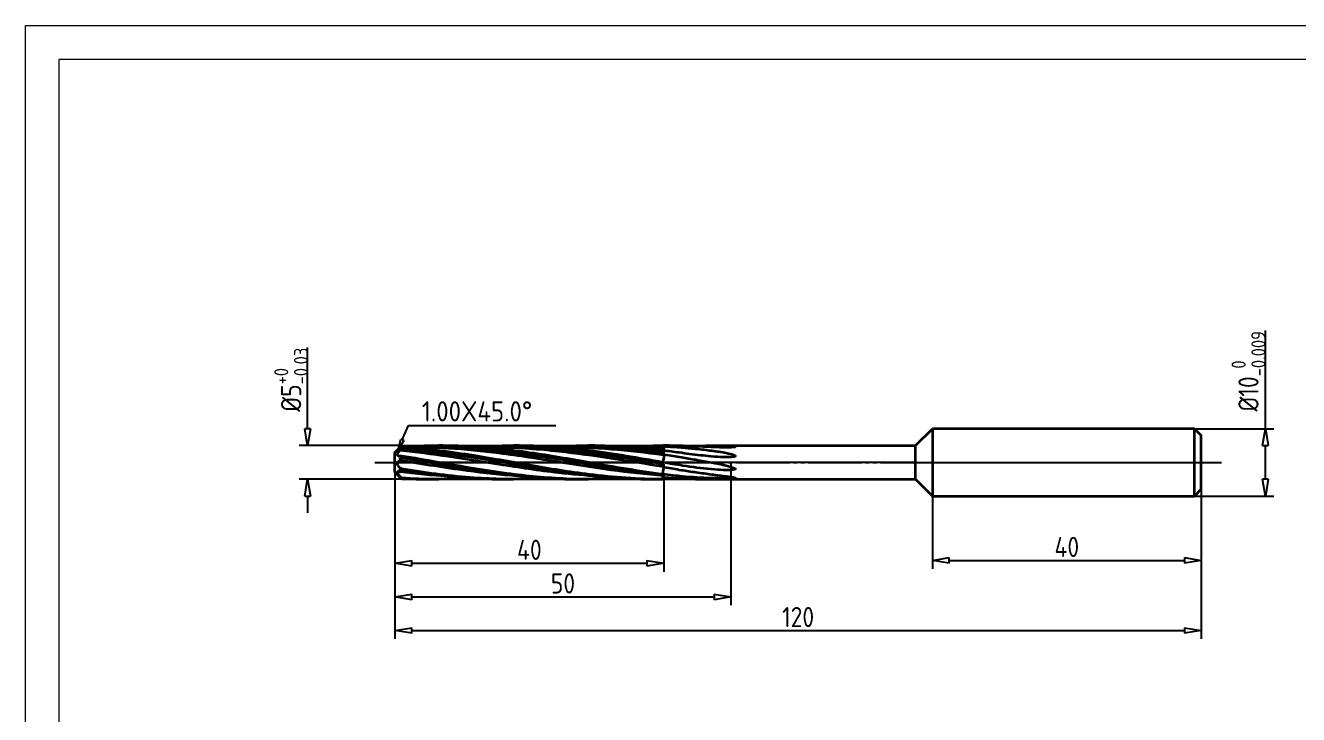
# Model space of a CAD drawing. Header units: millimetres. Extents: x 3116 to 3413, y 353 to 563.
# Drawn here: x 3121.2 to 3310.7, y 456 to 558.5 of the extents above; entities that cross this region are included whole.
import ezdxf
from ezdxf import colors
from ezdxf.entities.mleader import LeaderData, LeaderLine
from ezdxf.enums import TextEntityAlignment as Align
from ezdxf.math import Vec2, Vec3

# ---------------------------------------------------------------- set-up
doc = ezdxf.new("R2010")
doc.units = ezdxf.units.MM
doc.linetypes.add('JIS_09_08', pattern=[10.75, 8, -0.55, 0.55, -0.55, 0.55, -0.55])
for name, color, linetype in [('中心线', 2, 'JIS_09_08'), ('图框', 7, 'Continuous'), ('尺寸线', 3, 'Continuous'), ('标注', 3, 'Continuous')]:
    doc.layers.add(name, color=color, linetype=linetype)
doc.layers.add('轮廓', color=4, linetype='Continuous', lineweight=35)
doc.styles.add('ZQisocp', font='geniso.shx', dxfattribs={"height": 3})
doc.styles.add('工程字', font='gbenor.shx', dxfattribs={"bigfont": 'gbcbig.shx'})
doc.styles.add('样式 1', font='simsunb.ttf')
doc.dimstyles.new('ZQH', dxfattribs={"dimtxt": 3, "dimasz": 2.5, "dimexe": 1.25, "dimexo": 0, "dimgap": 0.5, "dimtad": 1, "dimdec": 3, "dimdsep": 46, "dimtxsty": '工程字', "dimblk": 'CLOSEDBLANK', "dimcen": -0.8, "dimclrd": 3, "dimclre": 3, "dimclrt": 3, "dimadec": 1, "dimazin": 2, "dimtfac": 1, "dimtdec": 3, "dimtofl": 0, "dimtmove": 0, "dimatfit": 3, "dimldrblk": 'CLOSEDBLANK', "dimfxl": 1, "dimtolj": 1, "dimtzin": 0, "dimarcsym": 0})

# ---------------------------------------------------------------- blocks, each defined once
blk = doc.blocks.new('TYFrame_XT')
at = {"layer": '图框', "lineweight": 9}
for p, q in [((5, 5), (5, 205)), ((5, 205), (292, 205)), ((10, 10), (10, 200)), ((10, 200), (287, 200))]:
    blk.add_line(p, q, dxfattribs=at)
at = {"layer": '图框', "style": '样式 1'}
for tag, p in [('设计', (186.18, 37.5)), ('冷却', (222.23, 37.52)), ('涂层', (224.34, 31.44)), ('刀具名称', (254.7, 31.77)), ('审核', (186.14, 29.88)), ('厚度', (224.33, 27.78)), ('刀具材料', (222.45, 21.55)), ('规格型号', (265.45, 21.22)), ('日期', (186.42, 13.79)), ('被加工材料', (222.74, 13.91)), ('客户名称', (265.45, 13.31))]:
    blk.add_attdef(tag, text='', height=1.73, dxfattribs=at).set_placement(p, align=Align.MIDDLE_CENTER)
blk = doc.blocks.new('_ClosedBlank')
at = {"color": 0, "linetype": 'ByBlock', "lineweight": -2}
for p, q in [((-1, 0.167), (0, 0)), ((-1, 0.167), (-1, -0.167)), ((0, 0), (-1, -0.167))]:
    blk.add_line(p, q, dxfattribs=at)
blk = doc.blocks.new('*D9')
at = {"layer": 'Defpoints', "color": 0, "transparency": 16777216}
for p in [(3295.17, 498.49), (3295.17, 488.49), (3305.73, 488.49)]:
    blk.add_point(p, dxfattribs=at)
at = {"layer": '尺寸线', "color": 3, "lineweight": -2, "transparency": 16777216}
for p, q in [((3305.73, 498.49), (3305.73, 513.11)), ((3295.17, 498.49), (3306.98, 498.49)), ((3305.73, 490.99), (3305.73, 495.99)), ((3295.17, 488.49), (3306.98, 488.49))]:
    blk.add_line(p, q, dxfattribs=at)
at = {"layer": '尺寸线', "color": 3, "lineweight": -2, "transparency": 16777216, "xscale": 2.5, "yscale": 2.5, "zscale": 2.5}
for p, rotation in [((3305.73, 498.49), 90), ((3305.73, 488.49), 270)]:
    blk.add_blockref('_ClosedBlank', p, dxfattribs=dict(at, rotation=rotation))
at = {"layer": '尺寸线', "color": 3, "transparency": 16777216, "insert": (3303.21, 507.05), "char_height": 3, "attachment_point": 5, "rotation": 90, "style": '工程字'}
blk.add_mtext('\\A1;%%C10{\\H0.7x;\\S 0^ -0.009;}', dxfattribs=at)
blk = doc.blocks.new('*D10')
at = {"layer": 'Defpoints', "color": 0, "transparency": 16777216}
for p in [(3296.17, 489.49), (3256.17, 488.49), (3296.17, 478.92)]:
    blk.add_point(p, dxfattribs=at)
at = {"layer": '尺寸线', "color": 3, "lineweight": -2, "transparency": 16777216}
for p, q in [((3296.17, 489.49), (3296.17, 477.67)), ((3256.17, 488.49), (3256.17, 477.67)), ((3258.67, 478.92), (3293.67, 478.92))]:
    blk.add_line(p, q, dxfattribs=at)
at = {"layer": '尺寸线', "color": 3, "lineweight": -2, "transparency": 16777216, "xscale": 2.5, "yscale": 2.5, "zscale": 2.5, "rotation": 180}
blk.add_blockref('_ClosedBlank', (3256.17, 478.92), dxfattribs=at)
at = {"layer": '尺寸线', "color": 3, "lineweight": -2, "transparency": 16777216, "xscale": 2.5, "yscale": 2.5, "zscale": 2.5}
blk.add_blockref('_ClosedBlank', (3296.17, 478.92), dxfattribs=at)
at = {"layer": '尺寸线', "color": 3, "transparency": 16777216, "insert": (3276.17, 480.92), "char_height": 3, "attachment_point": 5, "style": '工程字'}
blk.add_mtext('\\A1;40', dxfattribs=at)
blk = doc.blocks.new('*D5')
at = {"layer": 'Defpoints', "color": 0, "transparency": 16777216}
for p in [(3176.17, 490.99), (3216.17, 490.99), (3216.17, 478.49)]:
    blk.add_point(p, dxfattribs=at)
at = {"layer": '标注', "color": 3, "lineweight": -2, "transparency": 16777216}
for p, q in [((3176.17, 490.99), (3176.17, 477.24)), ((3216.17, 490.99), (3216.17, 477.24)), ((3178.67, 478.49), (3213.67, 478.49))]:
    blk.add_line(p, q, dxfattribs=at)
at = {"layer": '标注', "color": 3, "lineweight": -2, "transparency": 16777216, "xscale": 2.5, "yscale": 2.5, "zscale": 2.5, "rotation": 180}
blk.add_blockref('_ClosedBlank', (3176.17, 478.49), dxfattribs=at)
at = {"layer": '标注', "color": 3, "lineweight": -2, "transparency": 16777216, "xscale": 2.5, "yscale": 2.5, "zscale": 2.5}
blk.add_blockref('_ClosedBlank', (3216.17, 478.49), dxfattribs=at)
at = {"layer": '标注', "color": 3, "transparency": 16777216, "insert": (3196.17, 480.49), "char_height": 3, "attachment_point": 5, "style": '工程字'}
blk.add_mtext('\\A1;40', dxfattribs=at)
blk = doc.blocks.new('*D6')
at = {"layer": 'Defpoints', "color": 0, "transparency": 16777216}
for p in [(3176.17, 493.49), (3226.17, 493.49), (3226.17, 473.49)]:
    blk.add_point(p, dxfattribs=at)
at = {"layer": '标注', "color": 3, "lineweight": -2, "transparency": 16777216}
for p, q in [((3176.17, 493.49), (3176.17, 472.24)), ((3226.17, 493.49), (3226.17, 472.24)), ((3178.67, 473.49), (3223.67, 473.49))]:
    blk.add_line(p, q, dxfattribs=at)
at = {"layer": '标注', "color": 3, "lineweight": -2, "transparency": 16777216, "xscale": 2.5, "yscale": 2.5, "zscale": 2.5, "rotation": 180}
blk.add_blockref('_ClosedBlank', (3176.17, 473.49), dxfattribs=at)
at = {"layer": '标注', "color": 3, "lineweight": -2, "transparency": 16777216, "xscale": 2.5, "yscale": 2.5, "zscale": 2.5}
blk.add_blockref('_ClosedBlank', (3226.17, 473.49), dxfattribs=at)
at = {"layer": '标注', "color": 3, "transparency": 16777216, "insert": (3201.17, 475.49), "char_height": 3, "attachment_point": 5, "style": '工程字'}
blk.add_mtext('\\A1;50', dxfattribs=at)
blk = doc.blocks.new('*D7')
at = {"layer": 'Defpoints', "color": 0, "transparency": 16777216}
for p in [(3176.17, 493.49), (3296.17, 493.49), (3296.17, 468.49)]:
    blk.add_point(p, dxfattribs=at)
at = {"layer": '标注', "color": 3, "lineweight": -2, "transparency": 16777216}
for p, q in [((3176.17, 493.49), (3176.17, 467.24)), ((3296.17, 493.49), (3296.17, 467.24)), ((3178.67, 468.49), (3293.67, 468.49))]:
    blk.add_line(p, q, dxfattribs=at)
at = {"layer": '标注', "color": 3, "lineweight": -2, "transparency": 16777216, "xscale": 2.5, "yscale": 2.5, "zscale": 2.5, "rotation": 180}
blk.add_blockref('_ClosedBlank', (3176.17, 468.49), dxfattribs=at)
at = {"layer": '标注', "color": 3, "lineweight": -2, "transparency": 16777216, "xscale": 2.5, "yscale": 2.5, "zscale": 2.5}
blk.add_blockref('_ClosedBlank', (3296.17, 468.49), dxfattribs=at)
at = {"layer": '标注', "color": 3, "transparency": 16777216, "insert": (3236.17, 470.49), "char_height": 3, "attachment_point": 5, "style": '工程字'}
blk.add_mtext('\\A1;120', dxfattribs=at)
blk = doc.blocks.new('*D8')
at = {"layer": 'Defpoints', "color": 0, "transparency": 16777216}
for p in [(3177.17, 495.99), (3163.17, 490.99), (3177.17, 490.99)]:
    blk.add_point(p, dxfattribs=at)
at = {"layer": '标注', "color": 3, "lineweight": -2, "transparency": 16777216}
for p, q in [((3163.17, 498.49), (3163.17, 510.59)), ((3177.17, 495.99), (3161.92, 495.99)), ((3177.17, 490.99), (3161.92, 490.99)), ((3163.17, 488.49), (3163.17, 485.99))]:
    blk.add_line(p, q, dxfattribs=at)
at = {"layer": '标注', "color": 3, "lineweight": -2, "transparency": 16777216, "xscale": 2.5, "yscale": 2.5, "zscale": 2.5}
for p, rotation in [((3163.17, 495.99), 270), ((3163.17, 490.99), 90)]:
    blk.add_blockref('_ClosedBlank', p, dxfattribs=dict(at, rotation=rotation))
at = {"layer": '标注', "color": 3, "transparency": 16777216, "insert": (3160.71, 505.79), "char_height": 3, "attachment_point": 5, "rotation": 90, "style": '工程字'}
blk.add_mtext('\\A1;%%C5{\\H0.7x;\\S+0^ -0.03;}', dxfattribs=at)

msp = doc.modelspace()

# ---------------------------------------------------------------- linework, layer by layer
at = {"color": 2}
msp.add_lwpolyline([(3176.1676, 493.4895), (3176.1676, 494.9895), (3177.1676, 495.9895), (3253.6676, 495.9895), (3253.6676, 493.4895)], close=True, dxfattribs=at)
at = {"color": 2, "extrusion": (0, -1.22465e-16, -1)}
msp.add_lwpolyline([(-3176.1676, 493.4895), (-3176.1676, 491.9895), (-3177.1676, 490.9895), (-3253.6676, 490.9895), (-3253.6676, 493.4895)], close=True, dxfattribs=at)
at = {"layer": '中心线'}
for p, q in [((3173.1676, 493.4895), (3299.1676, 493.4895)), ((3254.1089, 493.4895), (3297.9098, 493.4895))]:
    msp.add_line(p, q, dxfattribs=at)
at = {"layer": '轮廓'}
for p, q in [((3253.6676, 495.9895), (3256.1676, 498.4895)), ((3256.1676, 498.4895), (3256.1676, 488.4895)), ((3295.1676, 498.4895), (3256.1676, 498.4895)), ((3295.1676, 498.4895), (3296.1676, 497.4895)), ((3295.1676, 488.4895), (3295.1676, 498.4895)), ((3296.1676, 489.4895), (3296.1676, 497.4895)), ((3253.6676, 490.9895), (3256.1676, 488.4895)), ((3296.1676, 489.4895), (3295.1676, 488.4895)), ((3256.1676, 488.4895), (3295.1676, 488.4895))]:
    msp.add_line(p, q, dxfattribs=at)
at = {"layer": '轮廓', "lineweight": 35}
for p, q in [((3176.1676, 494.9895), (3176.5809, 495.4028)), ((3176.1676, 491.9895), (3176.1676, 494.9895)), ((3177.1676, 495.7003), (3177.1676, 495.7965)), ((3178.6476, 495.7395), (3181.415, 495.7395)), ((3181.415, 495.9895), (3182.695, 495.9895)), ((3189.7831, 495.7395), (3192.5506, 495.7395)), ((3192.5506, 495.9895), (3193.8305, 495.9895)), ((3200.9186, 495.7395), (3203.6861, 495.7395)), ((3203.6861, 495.9895), (3204.966, 495.9895)), ((3212.0541, 495.7395), (3214.8216, 495.7395)), ((3214.8216, 495.9895), (3216.1015, 495.9895)), ((3216.1676, 495.8914), (3216.1676, 495.9783)), ((3216.1676, 494.6975), (3216.1676, 495.0818)), ((3223.2443, 495.9895), (3253.6676, 495.9895)), ((3253.6676, 490.9895), (3253.6676, 495.9895)), ((3177.1676, 494.2273), (3177.1676, 494.4397)), ((3216.1676, 492.796), (3216.1676, 493.2525)), ((3176.1676, 491.9895), (3176.5809, 491.5762)), ((3177.1676, 492.3222), (3177.1676, 492.5262)), ((3177.1676, 491.1009), (3177.1676, 491.1771)), ((3181.415, 490.9895), (3182.695, 490.9895)), ((3192.5506, 490.9895), (3193.8305, 490.9895)), ((3203.6861, 490.9895), (3204.966, 490.9895)), ((3214.8216, 490.9895), (3216.1015, 490.9895)), ((3216.1676, 491.3007), (3216.1676, 491.5621)), ((3223.2443, 490.9895), (3253.6676, 490.9895))]:
    msp.add_line(p, q, dxfattribs=at)
for points, knots in [([(3177.1676, 494.4397), (3177.1421, 494.4312), (3177.1166, 494.4241), (3176.9642, 494.3896), (3176.8412, 494.3949), (3176.6802, 494.4516), (3176.6265, 494.4866), (3176.5669, 494.5651), (3176.5498, 494.6032), (3176.5401, 494.686), (3176.5434, 494.7263), (3176.5666, 494.8131), (3176.5857, 494.8573), (3176.6414, 494.9575), (3176.6808, 495.0124), (3176.7792, 495.1316), (3176.8453, 495.1989), (3176.9176, 495.2623)], [2.73454861, 2.73454861, 2.73454861, 2.73454861, 2.85216646, 2.85216646, 3.4424231, 3.4424231, 3.8254776, 3.8254776, 4.07861216, 4.07861216, 4.28111239, 4.28111239, 4.4818921, 4.4818921, 4.73771339, 4.73771339, 5.07461388, 5.07461388, 5.07461388, 5.07461388]), ([(3177.1676, 495.7965), (3177.1058, 495.7407), (3177.0439, 495.6882), (3176.87, 495.5489), (3176.7647, 495.4751), (3176.6385, 495.3955), (3176.5966, 495.3716), (3176.5528, 495.3523), (3176.5425, 495.3501), (3176.5427, 495.3607), (3176.5506, 495.3713), (3176.5704, 495.3922), (3176.5754, 495.3973), (3176.5809, 495.4028)], [1.22135745, 1.22135745, 1.22135745, 1.22135745, 1.47000012, 1.47000012, 1.94492461, 1.94492461, 2.22544247, 2.22544247, 2.41269746, 2.41269746, 2.57511059, 2.57511059, 2.62187877, 2.62187877, 2.62187877, 2.62187877]), ([(3176.5809, 495.4028), (3176.5956, 495.4176), (3176.614, 495.4351), (3176.6736, 495.4912), (3176.7205, 495.5347), (3176.8149, 495.6237), (3176.8647, 495.6712), (3176.9176, 495.7228)], [2.621878775, 2.621878775, 2.621878775, 2.621878775, 2.748019017, 2.748019017, 2.982434392, 2.982434392, 3.197862455, 3.197862455, 3.197862455, 3.197862455]), ([(3176.9176, 495.4974), (3177.001, 495.5658), (3177.0843, 495.6335), (3177.1676, 495.7002), (3177.1676, 495.7002), (3177.1676, 495.7003)], [0, 0, 0, 0, 0.355980423, 0.355980423, 0.356036085, 0.356036085, 0.356036085, 0.356036085]), ([(3176.9176, 495.4974), (3179.9561, 495.2798), (3182.9945, 494.9199), (3186.033, 494.4878), (3188.2055, 494.1788), (3190.378, 493.8341), (3192.5506, 493.4895)], [0.05289822, 0.05289822, 0.05289822, 0.05289822, 0.69581606, 0.69581606, 0.69581606, 1.15550627, 1.15550627, 1.15550627, 1.15550627]), ([(3176.9176, 495.2623), (3176.9176, 495.2932), (3176.9176, 495.3227), (3176.9176, 495.405), (3176.9176, 495.4539), (3176.9176, 495.4974)], [0.138407486, 0.138407486, 0.138407486, 0.138407486, 0.288871966, 0.288871966, 0.577743932, 0.577743932, 0.577743932, 0.577743932]), ([(3206.4446, 491.4139), (3204.5073, 491.5323), (3202.5566, 491.7095), (3197.5685, 492.2835), (3194.6569, 492.7212), (3189.1476, 493.5877), (3186.6658, 493.9921), (3181.7178, 494.7159), (3179.3363, 495.026), (3176.9176, 495.2623)], [-30.49669232, -30.49669232, -30.49669232, -30.49669232, -24.40725512, -24.40725512, -15.34494254, -15.34494254, -7.67247127, -7.67247127, -0.31544766, -0.31544766, -0.31544766, -0.31544766]), ([(3177.0148, 495.7246), (3177.0658, 495.7757), (3177.1167, 495.8269), (3177.1676, 495.8782), (3177.1676, 495.8782), (3177.1676, 495.8782)], [0.138412987, 0.138412987, 0.138412987, 0.138412987, 0.355980423, 0.355980423, 0.356036085, 0.356036085, 0.356036085, 0.356036085]), ([(3177.1676, 495.8782), (3183.2875, 496.1966), (3188.8036, 495.8176), (3197.9071, 494.5093), (3200.8186, 493.9951), (3207.988, 492.731), (3211.9816, 492.0322), (3216.1676, 491.5621)], [0.00084412, 0.00084412, 0.00084412, 0.00084412, 18.64405868, 18.64405868, 27.73244322, 27.73244322, 40.48407673, 40.48407673, 40.48407673, 40.48407673]), ([(3216.0599, 490.9895), (3214.2254, 490.9905), (3212.408, 491.0542), (3208.7391, 491.3001), (3206.9218, 491.4799), (3202.1039, 492.0755), (3199.1923, 492.5534), (3193.2255, 493.5908), (3190.3139, 494.1242), (3183.907, 495.1372), (3180.591, 495.5639), (3177.1676, 495.7965)], [0, 0, 0, 0, 5.588223, 5.588223, 11.17644599, 11.17644599, 20.26483068, 20.26483068, 29.35321537, 29.35321537, 39.78200245, 39.78200245, 39.78200245, 39.78200245]), ([(3177.1676, 495.7003), (3183.2875, 495.1964), (3188.8035, 494.1371), (3197.9069, 492.5544), (3200.8185, 492.0763), (3207.5372, 491.2455), (3211.1193, 490.9896), (3214.8216, 490.9895)], [0.00099266, 0.00099266, 0.00099266, 0.00099266, 18.64405868, 18.64405868, 27.73244322, 27.73244322, 39.11113436, 39.11113436, 39.11113436, 39.11113436]), ([(3216.1676, 491.5099), (3210.8328, 491.9122), (3205.8809, 492.7023), (3197.5627, 494.0219), (3194.6512, 494.4794), (3189.1438, 495.1739), (3186.6638, 495.4215), (3182.0752, 495.6966), (3180.04, 495.7523), (3177.986, 495.7371)], [-40.59999909, -40.59999909, -40.59999909, -40.59999909, -24.39537154, -24.39537154, -15.33305896, -15.33305896, -7.66652948, -7.66652948, -1.39506126, -1.39506126, -1.39506126, -1.39506126]), ([(3181.415, 495.7385), (3182.9544, 495.7385), (3184.4937, 495.6994), (3186.033, 495.6212), (3189.0715, 495.4669), (3192.1099, 495.1614), (3195.1484, 494.764), (3197.9943, 494.3918), (3200.8402, 493.941), (3203.6861, 493.4895)], [0.37010819, 0.37010819, 0.37010819, 0.37010819, 0.69581606, 0.69581606, 0.69581606, 1.33873389, 1.33873389, 1.33873389, 1.94090452, 1.94090452, 1.94090452, 1.94090452]), ([(3216.0599, 491.727), (3214.2254, 491.9564), (3212.408, 492.2278), (3208.7391, 492.8248), (3206.9218, 493.1447), (3202.1039, 493.9942), (3199.1923, 494.5085), (3193.2255, 495.3662), (3190.3139, 495.6882), (3185.7698, 495.9455), (3184.2314, 495.9895), (3182.695, 495.9895)], [0, 0, 0, 0, 5.588223, 5.588223, 11.17644599, 11.17644599, 20.26483068, 20.26483068, 29.35321537, 29.35321537, 34.10756095, 34.10756095, 34.10756095, 34.10756095]), ([(3187.6227, 495.8402), (3190.0103, 495.9839), (3192.4162, 496.0282), (3197.9069, 495.867), (3200.8185, 495.6178), (3207.9879, 494.7166), (3211.9816, 493.9873), (3216.1676, 493.2525)], [11.00620282, 11.00620282, 11.00620282, 11.00620282, 18.64405868, 18.64405868, 27.73244322, 27.73244322, 40.48423211, 40.48423211, 40.48423211, 40.48423211]), ([(3216.1676, 492.8459), (3210.8316, 493.6573), (3205.8787, 494.5394), (3197.5592, 495.4479), (3194.6477, 495.6571), (3190.8128, 495.7376), (3189.9663, 495.7433), (3189.1215, 495.7371)], [-40.59658431, -40.59658431, -40.59658431, -40.59658431, -24.3881565, -24.3881565, -15.32584392, -15.32584392, -12.7395575, -12.7395575, -12.7395575, -12.7395575]), ([(3192.5506, 495.7389), (3193.4165, 495.7391), (3194.2824, 495.7269), (3195.1484, 495.7019), (3198.1869, 495.614), (3201.2253, 495.3689), (3204.2638, 495.0144), (3207.3023, 494.6598), (3210.3407, 494.1977), (3213.3792, 493.718), (3213.86, 493.6421), (3214.3408, 493.5658), (3214.8216, 493.4895)], [1.15550635, 1.15550635, 1.15550635, 1.15550635, 1.33873389, 1.33873389, 1.33873389, 1.98165173, 1.98165173, 1.98165173, 2.62456957, 2.62456957, 2.62456957, 2.72630268, 2.72630268, 2.72630268, 2.72630268]), ([(3216.0599, 493.4969), (3214.2254, 493.8203), (3212.408, 494.1406), (3208.7391, 494.7389), (3206.9218, 495.0114), (3202.1039, 495.6173), (3199.1923, 495.8666), (3195.4119, 495.9779), (3194.62, 495.9895), (3193.8305, 495.9895)], [0, 0, 0, 0, 5.588223, 5.588223, 11.17644599, 11.17644599, 20.26483068, 20.26483068, 22.69275404, 22.69275404, 22.69275404, 22.69275404]), ([(3198.7583, 495.84), (3200.4339, 495.9407), (3202.1063, 495.9919), (3207.9879, 495.9834), (3211.9816, 495.6508), (3216.1676, 495.0818)], [22.56708522, 22.56708522, 22.56708522, 22.56708522, 27.73244322, 27.73244322, 40.48423211, 40.48423211, 40.48423211, 40.48423211]), ([(3216.1676, 494.5589), (3210.836, 495.3033), (3205.8867, 495.7605), (3200.4557, 495.7384), (3200.3563, 495.7378), (3200.257, 495.7371)], [-40.60876879, -40.60876879, -40.60876879, -40.60876879, -24.41389933, -24.41389933, -24.11181046, -24.11181046, -24.11181046, -24.11181046]), ([(3203.6861, 495.7395), (3203.8786, 495.7395), (3204.0712, 495.7389), (3204.2638, 495.7377), (3207.3023, 495.718), (3210.3407, 495.5384), (3213.3792, 495.2339), (3214.3087, 495.1407), (3215.2381, 495.0363), (3216.1676, 494.9225)], [1.940904501, 1.940904501, 1.940904501, 1.940904501, 1.981651729, 1.981651729, 1.981651729, 2.624569566, 2.624569566, 2.624569566, 2.821238365, 2.821238365, 2.821238365, 2.821238365]), ([(3216.0599, 495.2625), (3212.718, 495.6779), (3209.4763, 495.9325), (3205.7437, 495.9867), (3205.3543, 495.9895), (3204.966, 495.9895)], [0, 0, 0, 0, 10.18033082, 10.18033082, 11.37056468, 11.37056468, 11.37056468, 11.37056468]), ([(3221.6243, 494.5405), (3220.5878, 494.6598), (3219.5438, 494.8015), (3217.6471, 495.0575), (3216.8622, 495.1627), (3216.0599, 495.2625)], [14.82047647, 14.82047647, 14.82047647, 14.82047647, 16.58978228, 16.58978228, 17.87344899, 17.87344899, 17.87344899, 17.87344899]), ([(3216.2753, 494.6809), (3217.1185, 494.5501), (3217.9548, 494.4131), (3219.5211, 494.1503), (3220.2431, 494.0268), (3221.7353, 493.766), (3222.5245, 493.6252), (3224.0004, 493.347), (3224.8029, 493.1896), (3225.8569, 492.9409), (3226.4768, 492.7867), (3226.7574, 492.6273), (3226.7887, 492.6064), (3226.8178, 492.5752), (3226.8254, 492.565), (3226.8328, 492.5471), (3226.8344, 492.54), (3226.8339, 492.5262), (3226.8324, 492.52), (3226.8263, 492.5071), (3226.8214, 492.5007), (3226.806, 492.4853), (3226.7934, 492.4771), (3226.7515, 492.4544), (3226.7134, 492.4419), (3226.5496, 492.3987), (3226.3707, 492.3809), (3225.6206, 492.3282), (3224.5817, 492.3491), (3221.8095, 492.5849), (3220.4291, 492.7706), (3217.9993, 493.1566), (3217.0466, 493.3229), (3216.0599, 493.4969)], [0, 0, 0, 0, 2.56868534, 2.56868534, 4.75370346, 4.75370346, 7.11058729, 7.11058729, 9.30952372, 9.30952372, 10.49482002, 10.49482002, 10.64312026, 10.64312026, 10.70201281, 10.70201281, 10.7391905, 10.7391905, 10.77171526, 10.77171526, 10.81064443, 10.81064443, 10.87802262, 10.87802262, 11.03839847, 11.03839847, 11.58606558, 11.58606558, 13.9196879, 13.9196879, 16.29575101, 16.29575101, 17.88962364, 17.88962364, 17.88962364, 17.88962364]), ([(3216.0664, 493.4957), (3216.0674, 493.4976), (3216.075, 493.5144), (3216.0976, 493.5981), (3216.1426, 493.8146), (3216.1926, 494.089), (3216.2376, 494.3673), (3216.2652, 494.5686), (3216.2736, 494.6534), (3216.2752, 494.6788), (3216.2753, 494.6809)], [0.37031988, 0.37031988, 0.37031988, 0.37031988, 0.44879895, 0.8975979, 1.34639685, 1.7951958, 2.24399475, 2.6927937, 2.991993, 3.02000701, 3.02000701, 3.02000701, 3.02000701]), ([(3225.5456, 495.7151), (3224.9478, 495.7151), (3224.1579, 495.7341), (3221.6364, 495.8304), (3220.1034, 495.9126), (3217.6609, 495.9779), (3216.8894, 495.9895), (3216.1015, 495.9895)], [12.30596075, 12.30596075, 12.30596075, 12.30596075, 13.9196879, 13.9196879, 16.58978228, 16.58978228, 17.85121657, 17.85121657, 17.85121657, 17.85121657]), ([(3216.1676, 495.8914), (3216.1676, 495.8382), (3216.1676, 495.7822), (3216.1676, 495.6984), (3216.1676, 495.672), (3216.1676, 495.6455)], [-0.348333148, -0.348333148, -0.348333148, -0.348333148, -0.174807339, -0.174807339, -0.095196981, -0.095196981, -0.095196981, -0.095196981]), ([(3216.1676, 494.6975), (3216.1676, 494.6701), (3216.1676, 494.6305), (3216.1676, 494.5736), (3216.1676, 494.5663), (3216.1676, 494.5589)], [-0.468447585, -0.468447585, -0.468447585, -0.468447585, -0.246640942, -0.246640942, -0.215010824, -0.215010824, -0.215010824, -0.215010824]), ([(3216.2052, 495.2443), (3216.212, 495.2763), (3216.2332, 495.3886), (3216.2621, 495.6134), (3216.2734, 495.8009), (3216.2753, 495.8861)], [1.14732436, 1.14732436, 1.14732436, 1.14732436, 1.34639685, 1.7951958, 2.24226301, 2.24226301, 2.24226301, 2.24226301]), ([(3216.2753, 495.8861), (3217.1185, 495.8437), (3217.9548, 495.7887), (3219.5211, 495.6641), (3220.2431, 495.5982), (3221.7353, 495.4446), (3222.5245, 495.3536), (3224.0004, 495.1562), (3224.8029, 495.0363), (3225.8569, 494.8274), (3226.4768, 494.6923), (3226.7574, 494.5392), (3226.7887, 494.5189), (3226.8178, 494.4883), (3226.8254, 494.4783), (3226.8328, 494.4605), (3226.8344, 494.4534), (3226.8339, 494.4396), (3226.8324, 494.4334), (3226.8263, 494.4204), (3226.8214, 494.414), (3226.806, 494.3983), (3226.7934, 494.39), (3226.7515, 494.3668), (3226.7134, 494.3538), (3226.5496, 494.309), (3226.3707, 494.2901), (3225.6206, 494.2342), (3224.5817, 494.2589), (3222.6778, 494.4248), (3222.1521, 494.4798), (3221.6243, 494.5405)], [0, 0, 0, 0, 2.56868534, 2.56868534, 4.75370346, 4.75370346, 7.11058729, 7.11058729, 9.30952372, 9.30952372, 10.49482002, 10.49482002, 10.64312026, 10.64312026, 10.70201281, 10.70201281, 10.7391905, 10.7391905, 10.77171526, 10.77171526, 10.81064443, 10.81064443, 10.87802262, 10.87802262, 11.03839847, 11.03839847, 11.58606558, 11.58606558, 13.9196879, 13.9196879, 14.82047647, 14.82047647, 14.82047647, 14.82047647]), ([(3219.792, 495.913), (3220.1822, 495.9299), (3220.5722, 495.944), (3221.7353, 495.978), (3222.5245, 495.99), (3224.0004, 495.9891), (3224.8029, 495.9769), (3225.8569, 495.9302), (3226.4768, 495.8934), (3226.7574, 495.8362), (3226.7887, 495.8285), (3226.8178, 495.8163), (3226.8254, 495.8123), (3226.8328, 495.8051), (3226.8344, 495.8022), (3226.8339, 495.7965), (3226.8324, 495.7939), (3226.8263, 495.7884), (3226.8214, 495.7857), (3226.806, 495.779), (3226.7934, 495.7754), (3226.7515, 495.7652), (3226.7134, 495.7594), (3226.5496, 495.7393), (3226.3707, 495.7303), (3226.0407, 495.7187), (3225.8122, 495.7151), (3225.5456, 495.7151)], [3.57038076, 3.57038076, 3.57038076, 3.57038076, 4.75370346, 4.75370346, 7.11058729, 7.11058729, 9.30952372, 9.30952372, 10.49482002, 10.49482002, 10.64312026, 10.64312026, 10.70201281, 10.70201281, 10.7391905, 10.7391905, 10.77171526, 10.77171526, 10.81064443, 10.81064443, 10.87802262, 10.87802262, 11.03839847, 11.03839847, 11.58606558, 11.58606558, 12.30596075, 12.30596075, 12.30596075, 12.30596075]), ([(3177.1676, 492.5262), (3177.1383, 492.5389), (3177.109, 492.5534), (3176.9537, 492.6396), (3176.8319, 492.7396), (3176.6743, 492.9276), (3176.6224, 493.0085), (3176.5649, 493.1488), (3176.5487, 493.2089), (3176.5402, 493.3215), (3176.5441, 493.3709), (3176.5683, 493.4663), (3176.5879, 493.5097), (3176.6449, 493.5981), (3176.6851, 493.6392), (3176.7833, 493.7134), (3176.8475, 493.7448), (3176.9176, 493.7634)], [2.69324352, 2.69324352, 2.69324352, 2.69324352, 2.8275384, 2.8275384, 3.41249033, 3.41249033, 3.78809065, 3.78809065, 4.03784103, 4.03784103, 4.23946823, 4.23946823, 4.44064545, 4.44064545, 4.69871574, 4.69871574, 5.02606665, 5.02606665, 5.02606665, 5.02606665]), ([(3176.9176, 494.1913), (3177.001, 494.2048), (3177.0843, 494.2168), (3177.1676, 494.2273), (3177.1676, 494.2273), (3177.1676, 494.2273)], [0, 0, 0, 0, 0.355980423, 0.355980423, 0.356036085, 0.356036085, 0.356036085, 0.356036085]), ([(3176.9176, 493.7634), (3176.9176, 493.8131), (3176.9176, 493.8627), (3176.9176, 494.0065), (3176.9176, 494.0999), (3176.9176, 494.1913)], [0.138407486, 0.138407486, 0.138407486, 0.138407486, 0.288871966, 0.288871966, 0.577743932, 0.577743932, 0.577743932, 0.577743932]), ([(3195.309, 491.4134), (3194.1025, 491.4872), (3192.8937, 491.5836), (3189.1473, 491.9444), (3186.6656, 492.2684), (3181.7178, 492.9954), (3179.3363, 493.3824), (3176.9176, 493.7634)], [-19.05200464, -19.05200464, -19.05200464, -19.05200464, -15.34388595, -15.34388595, -7.67194297, -7.67194297, -0.31492769, -0.31492769, -0.31492769, -0.31492769]), ([(3209.8938, 491.1394), (3207.1842, 490.9766), (3204.4885, 490.9431), (3198.7117, 491.176), (3195.8002, 491.455), (3187.472, 492.5649), (3182.5123, 493.568), (3177.1676, 494.4397)], [6.38083976, 6.38083976, 6.38083976, 6.38083976, 14.89029126, 14.89029126, 23.97867595, 23.97867595, 40.26009756, 40.26009756, 40.26009756, 40.26009756]), ([(3177.1676, 494.2273), (3183.2875, 493.1963), (3188.8035, 492.0773), (3197.8683, 491.1511), (3200.7431, 490.9895), (3203.6861, 490.9895)], [0.00099266, 0.00099266, 0.00099266, 0.00099266, 18.64405868, 18.64405868, 27.614774, 27.614774, 27.614774, 27.614774]), ([(3216.0599, 491.727), (3216.0618, 491.7837), (3216.0731, 491.9304), (3216.1086, 492.2066), (3216.1559, 492.4847), (3216.1997, 492.6829), (3216.2237, 492.7622), (3216.2322, 492.7852)], [0.89932948, 0.89932948, 0.89932948, 0.89932948, 1.34639685, 1.7951958, 2.24399475, 2.6927937, 2.98617944, 2.98617944, 2.98617944, 2.98617944]), ([(3216.2753, 492.7778), (3217.1185, 492.6353), (3217.9548, 492.4965), (3219.5211, 492.2495), (3220.2431, 492.1406), (3221.7353, 491.9254), (3222.5245, 491.8174), (3224.0004, 491.6213), (3224.8029, 491.5186), (3225.8569, 491.3758), (3226.4768, 491.2927), (3226.7574, 491.2205), (3226.7887, 491.2112), (3226.8178, 491.1977), (3226.8254, 491.1933), (3226.8328, 491.1858), (3226.8344, 491.1828), (3226.8339, 491.1771), (3226.8324, 491.1745), (3226.8263, 491.1693), (3226.8214, 491.1667), (3226.806, 491.1605), (3226.7934, 491.1573), (3226.7515, 491.1484), (3226.7134, 491.1436), (3226.5496, 491.1274), (3226.3707, 491.1211), (3225.6206, 491.1025), (3224.5817, 491.1074), (3221.8095, 491.1993), (3220.4291, 491.2799), (3217.9993, 491.4985), (3217.0466, 491.6036), (3216.0599, 491.727)], [0, 0, 0, 0, 2.56868534, 2.56868534, 4.75370346, 4.75370346, 7.11058729, 7.11058729, 9.30952372, 9.30952372, 10.49482002, 10.49482002, 10.64312026, 10.64312026, 10.70201281, 10.70201281, 10.7391905, 10.7391905, 10.77171526, 10.77171526, 10.81064443, 10.81064443, 10.87802262, 10.87802262, 11.03839847, 11.03839847, 11.58606558, 11.58606558, 13.9196879, 13.9196879, 16.29575101, 16.29575101, 17.88962364, 17.88962364, 17.88962364, 17.88962364]), ([(3177.1676, 491.1771), (3177.152, 491.1918), (3177.1365, 491.2067), (3177.0289, 491.3112), (3176.9359, 491.4087), (3176.7654, 491.6063), (3176.6905, 491.7038), (3176.6002, 491.8514), (3176.5707, 491.9103), (3176.5435, 492.0039), (3176.5396, 492.0398), (3176.5483, 492.089), (3176.5549, 492.1052), (3176.5745, 492.1326), (3176.5875, 492.1434), (3176.6027, 492.1515), (3176.6317, 492.1668), (3176.6687, 492.1718), (3176.7295, 492.1675), (3176.7517, 492.1639), (3176.7752, 492.1582)], [2.97967291, 2.97967291, 2.97967291, 2.97967291, 3.03832016, 3.03832016, 3.38787824, 3.38787824, 3.73593943, 3.73593943, 3.96144092, 3.96144092, 4.12375534, 4.12375534, 4.22186988, 4.22186988, 4.32270591, 4.32270591, 4.32270591, 4.51416986, 4.51416986, 4.61268468, 4.61268468, 4.61268468, 4.61268468]), ([(3176.5809, 491.5762), (3176.5955, 491.5616), (3176.6136, 491.5443), (3176.6727, 491.4887), (3176.7194, 491.4454), (3176.814, 491.3563), (3176.8642, 491.3083), (3176.9176, 491.2563)], [4.633932364, 4.633932364, 4.633932364, 4.633932364, 4.748440905, 4.748440905, 4.961792323, 4.961792323, 5.158871652, 5.158871652, 5.158871652, 5.158871652]), ([(3176.7752, 492.1582), (3176.8141, 492.1487), (3176.8564, 492.1334), (3176.9068, 492.1094), (3176.9122, 492.1067), (3176.9176, 492.104)], [4.612684683, 4.612684683, 4.612684683, 4.612684683, 4.776089166, 4.776089166, 4.795631352, 4.795631352, 4.795631352, 4.795631352]), ([(3176.9176, 492.4742), (3177.001, 492.4247), (3177.0843, 492.3741), (3177.1676, 492.3222), (3177.1676, 492.3222), (3177.1676, 492.3222)], [0, 0, 0, 0, 0.355980423, 0.355980423, 0.356036085, 0.356036085, 0.356036085, 0.356036085]), ([(3176.9176, 492.104), (3176.9176, 492.1435), (3176.9176, 492.184), (3176.9176, 492.3052), (3176.9176, 492.3882), (3176.9176, 492.4742)], [0.138407486, 0.138407486, 0.138407486, 0.138407486, 0.288871966, 0.288871966, 0.577743932, 0.577743932, 0.577743932, 0.577743932]), ([(3184.1735, 491.4133), (3184.1623, 491.414), (3184.1511, 491.4147), (3181.7188, 491.5643), (3179.3372, 491.8015), (3176.9176, 492.104)], [-7.52830517, -7.52830517, -7.52830517, -7.52830517, -7.49425313, -7.49425313, -0.14004225, -0.14004225, -0.14004225, -0.14004225]), ([(3176.9176, 491.3518), (3177.001, 491.2684), (3177.0843, 491.1848), (3177.1676, 491.1009), (3177.1676, 491.1009), (3177.1676, 491.1009)], [0, 0, 0, 0, 0.355980423, 0.355980423, 0.356036085, 0.356036085, 0.356036085, 0.356036085]), ([(3176.9176, 491.2563), (3176.9176, 491.2624), (3176.9176, 491.2701), (3176.9176, 491.2976), (3176.9176, 491.3217), (3176.9176, 491.3518)], [0.138407486, 0.138407486, 0.138407486, 0.138407486, 0.288871966, 0.288871966, 0.577743932, 0.577743932, 0.577743932, 0.577743932]), ([(3198.7583, 491.139), (3197.9121, 491.0882), (3197.0635, 491.0498), (3193.2255, 490.9368), (3190.3139, 491.0149), (3183.907, 491.5148), (3180.591, 491.9692), (3177.1676, 492.5262)], [17.66156846, 17.66156846, 17.66156846, 17.66156846, 20.26483068, 20.26483068, 29.35321537, 29.35321537, 39.78202901, 39.78202901, 39.78202901, 39.78202901]), ([(3187.6228, 491.139), (3187.5254, 491.1332), (3187.428, 491.1275), (3183.907, 490.9281), (3180.591, 490.9477), (3177.1676, 491.1771)], [29.05615899, 29.05615899, 29.05615899, 29.05615899, 29.35321537, 29.35321537, 39.78202901, 39.78202901, 39.78202901, 39.78202901]), ([(3216.0599, 490.9895), (3216.0603, 491.0108), (3216.0637, 491.1254), (3216.0786, 491.3183), (3216.1014, 491.46), (3216.113, 491.514)], [1.692381891, 1.692381891, 1.692381891, 1.692381891, 1.795195802, 2.243994753, 2.614557376, 2.614557376, 2.614557376, 2.614557376]), ([(3219.792, 491.0661), (3219.5218, 491.0559), (3219.2496, 491.0463), (3217.9993, 491.0068), (3217.0466, 490.989), (3216.0599, 490.9895)], [15.84671744, 15.84671744, 15.84671744, 15.84671744, 16.29575101, 16.29575101, 17.88962364, 17.88962364, 17.88962364, 17.88962364]), ([(3216.2753, 491.2916), (3217.1185, 491.2208), (3217.9548, 491.1616), (3219.5211, 491.0751), (3220.2431, 491.0446), (3221.7205, 491.0015), (3222.4943, 490.9895), (3223.2443, 490.9895)], [0, 0, 0, 0, 2.56868534, 2.56868534, 4.75370346, 4.75370346, 7.06558021, 7.06558021, 7.06558021, 7.06558021])]:
    msp.add_open_spline(points, degree=3, knots=knots, dxfattribs=at)
for points in [[(3177.0874, 495.7259), (3177.0308, 495.7249), (3176.9742, 495.7239), (3176.9176, 495.7228)], [(3209.8938, 495.8399), (3211.969, 495.9646), (3214.0435, 496.0138), (3216.1676, 495.9783)], [(3216.1676, 495.6455), (3214.5477, 495.719), (3212.9632, 495.7485), (3211.3925, 495.7368)], [(3214.8216, 495.7395), (3215.2702, 495.7395), (3215.7189, 495.7361), (3216.1676, 495.7294)], [(3216.1676, 495.8914), (3216.2035, 495.8897), (3216.2394, 495.8879), (3216.2753, 495.8861)], [(3216.1676, 494.6975), (3216.2035, 494.692), (3216.2394, 494.6864), (3216.2753, 494.6809)], [(3176.9176, 494.1913), (3178.4167, 493.9653), (3179.9159, 493.7274), (3181.415, 493.4895)], [(3216.1676, 492.796), (3216.2035, 492.7899), (3216.2394, 492.7839), (3216.2753, 492.7778)], [(3177.0148, 491.2544), (3176.9824, 491.255), (3176.95, 491.2556), (3176.9176, 491.2563)], [(3177.1676, 492.3222), (3182.487, 491.4928), (3187.3503, 490.9889), (3192.5505, 490.9894)], [(3177.1676, 491.1009), (3178.6118, 491.0257), (3180.0224, 490.9894), (3181.4152, 490.9894)], [(3216.1676, 491.3007), (3216.2035, 491.2977), (3216.2394, 491.2947), (3216.2753, 491.2916)]]:
    msp.add_open_spline(points, degree=3, dxfattribs=at)

# ---------------------------------------------------------------- block references
at = {"color": 0}
msp.add_blockref('TYFrame_XT', (3116.1676, 353.4895), dxfattribs=at)

# ---------------------------------------------------------------- dimensions: what is measured, and where the dimension line sits
at = {"layer": '尺寸线'}
dim = msp.add_linear_dim(base=(3305.7265, 488.4895), p1=(3295.1676, 498.4895), p2=(3295.1676, 488.4895), angle=90, text='%%C<>{\\H0.7x;\\S 0^ -0.009;}', dimstyle='ZQH', dxfattribs=at)
dim.commit()
dim.dimension.update_dxf_attribs({"geometry": '*D9', "text_midpoint": (3305.7265, 507.0522), "dimtype": 128})
dim = msp.add_linear_dim(base=(3296.1676, 478.9194), p1=(3256.1676, 488.4895), p2=(3296.1676, 489.4895), dimstyle='ZQH', dxfattribs=at)
dim.commit()
dim.dimension.update_dxf_attribs({"geometry": '*D10', "text_midpoint": (3276.1676, 478.9194), "dimtype": 128})
at = {"layer": '标注'}
dim = msp.add_linear_dim(base=(3163.1676, 490.9895), p1=(3177.1676, 495.9895), p2=(3177.1676, 490.9895), angle=89.999998, text='%%C<>{\\H0.7x;\\S+0^ -0.03;}', dimstyle='ZQH', dxfattribs=at)
dim.commit()
dim.dimension.update_dxf_attribs({"geometry": '*D8', "text_midpoint": (3163.1676, 505.7883), "dimtype": 128})
for base, p2, picture, middle in [((3226.1676, 473.4895), (3226.1676, 493.4895), '*D6', (3201.1676, 475.4895)), ((3296.1676, 468.4895), (3296.1676, 493.4895), '*D7', (3236.1676, 470.4895))]:
    dim = msp.add_linear_dim(base=base, p1=(3176.1676, 493.4895), p2=p2, dimstyle='ZQH', dxfattribs=at)
    dim.commit()
    dim.dimension.update_dxf_attribs({"geometry": picture, "text_midpoint": middle})
at = {"layer": '标注', "color": 3}
dim = msp.add_linear_dim(base=(3216.1676, 478.4895), p1=(3176.1676, 490.9895), p2=(3216.1676, 490.9895), dimstyle='ZQH', dxfattribs=at)
dim.commit()
dim.dimension.update_dxf_attribs({"geometry": '*D5', "text_midpoint": (3196.1676, 480.4895)})

# ---------------------------------------------------------------- leaders
at = {"layer": '标注'}
ml = msp.add_multileader_mtext('Standard', dxfattribs=at)
ml.set_content('1.00X45.0°', color=3, style='ZQisocp')
ml.set_leader_properties(color=3)
ml.set_arrow_properties(name='CLOSEDBLANK')
ml.build(insert=Vec2(0, 0))
ml.multileader.update_dxf_attribs({"has_dogleg": 0, "text_left_attachment_type": 6, "text_right_attachment_type": 6, "dogleg_length": 0, "arrow_head_size": 1.5})
ctx = ml.context
ctx.base_point, ctx.char_height, ctx.arrow_head_size, ctx.plane_origin = Vec3(3178.1676, 498.9895), 3, 1.5, Vec3(3176.1676, 493.4895)
ctx.left_attachment, ctx.right_attachment = 6, 6
notes = []
notes.append((ctx, [(0, (1, 1, 0), (3178.1676, 498.9895), (1, 0), 0, [(0, [(3176.6676, 495.4895)], 0, [])])]))
ctx.mtext.insert, ctx.mtext.line_spacing_factor, ctx.mtext.line_spacing_style, ctx.mtext.flow_direction = Vec3(3180.1676, 502.5895), 0.8, 2, 5
for ctx, leaders in notes:
    for number, flags, end, landing, length, lines in leaders:
        leader = LeaderData()
        leader.index, (leader.has_last_leader_line, leader.has_dogleg_vector, leader.attachment_direction) = number, flags
        leader.last_leader_point, leader.dogleg_vector, leader.dogleg_length = Vec3(end), Vec3(landing), length
        for number, points, colour, breaks in lines:
            line = LeaderLine()
            line.index, line.vertices, line.color, line.breaks = number, Vec3.list(points), colors.encode_raw_color(colour), breaks
            leader.lines.append(line)
        ctx.leaders.append(leader)

doc.saveas('drawing.dxf')
